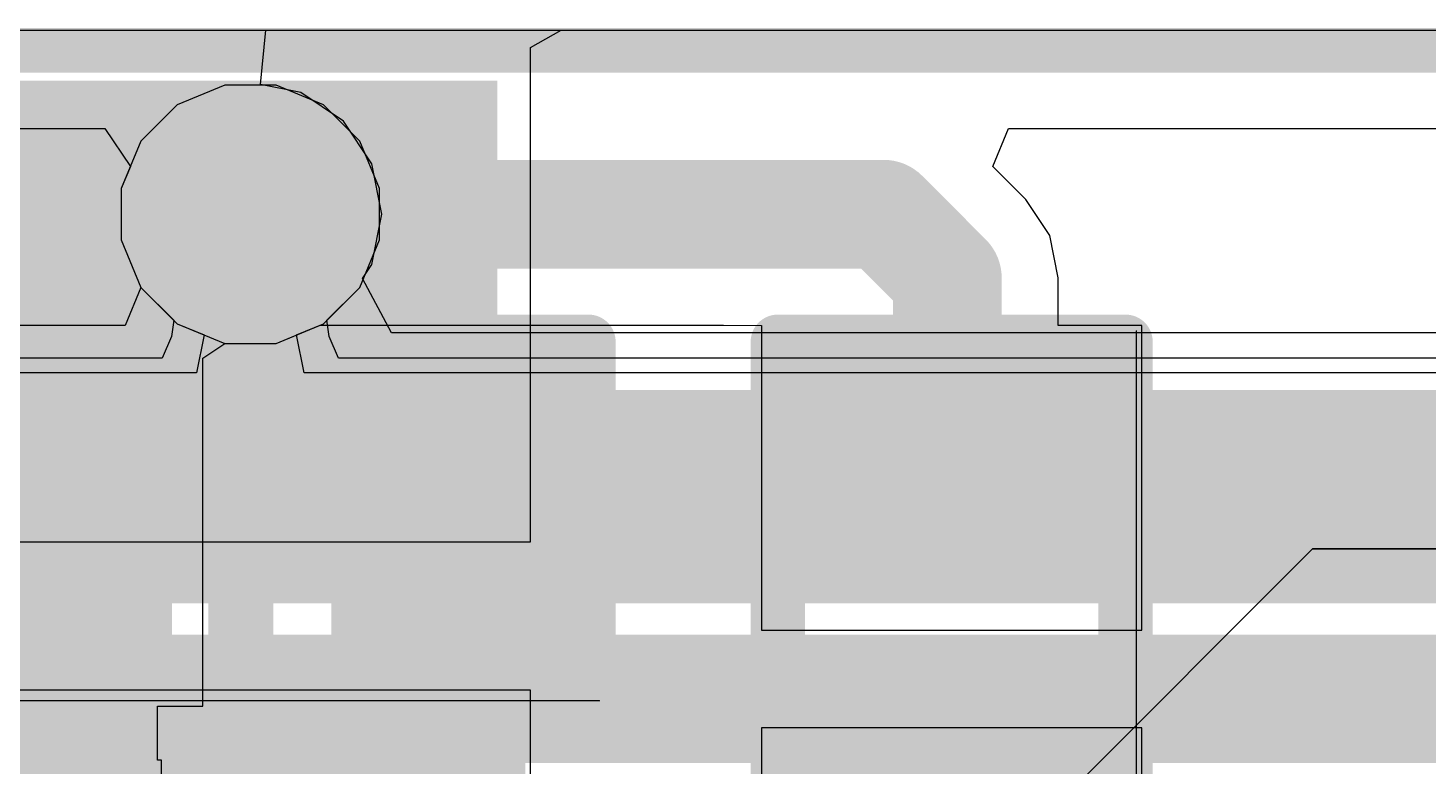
# Model space of a CAD drawing. Header units: inches. Extents: x -6 to 283, y -12 to 154.
# Drawn here: x 50.446 to 53.718, y 18.38 to 20.106 of the extents above; entities that cross this region are included whole.
import ezdxf

# ---------------------------------------------------------------- set-up
doc = ezdxf.new("R2010")
doc.units = ezdxf.units.IN
for name, color, linetype in [('Bottom Layer', 5, 'Continuous'), ('Bottom Overlay', 54, 'Continuous'), ('Bottom Paste', 16, 'Continuous'), ('Bottom Solder', 6, 'Continuous'), ('Drill Drawing', 1, 'Continuous'), ('GND-1', 16, 'Continuous'), ('GND-2', 90, 'Continuous'), ('GND-3', 216, 'Continuous'), ('GND-4', 54, 'Continuous'), ('PWR-1', 156, 'Continuous'), ('PWR-2', 130, 'Continuous'), ('Signal L1', 76, 'Continuous'), ('Signal L2', 6, 'Continuous'), ('Top Layer', 1, 'Continuous'), ('Top Overlay', 2, 'Continuous'), ('Top Paste', 8, 'Continuous'), ('Top Solder', 216, 'Continuous'), ('Via Holes', 16, 'Continuous')]:
    doc.layers.add(name, color=color, linetype=linetype)

# ---------------------------------------------------------------- blocks, each defined once
blk = doc.blocks.new('R___0402_B_111')
at = {"layer": 'Bottom Layer'}
for points in [[(-0.2413, 0.3175), (-0.2413, -0.3175), (-0.6985, -0.3175), (-0.6985, 0.3175)], [(0.6985, 0.3175), (0.6985, -0.3175), (0.2413, -0.3175), (0.2413, 0.3175)]]:
    blk.add_hatch(color=5, dxfattribs=at).paths.add_polyline_path(points)
at = {"layer": 'Bottom Paste'}
for points in [[(-0.2413, 0.3175), (-0.2413, -0.3175), (-0.6985, -0.3175), (-0.6985, 0.3175)], [(0.6985, 0.3175), (0.6985, -0.3175), (0.2413, -0.3175), (0.2413, 0.3175)]]:
    blk.add_hatch(color=16, dxfattribs=at).paths.add_polyline_path(points)
at = {"layer": 'Bottom Solder'}
for points in [[(-0.1863, 0.3725), (-0.1863, -0.3725), (-0.7535, -0.3725), (-0.7535, 0.3725)], [(0.7535, 0.3725), (0.7535, -0.3725), (0.1863, -0.3725), (0.1863, 0.3725)]]:
    blk.add_hatch(color=6, dxfattribs=at).paths.add_polyline_path(points)
at = {"layer": 'Bottom Overlay'}
for points in [[(0.7874, 0.4064, 0.127, 0.127, 0), (-0.7874, 0.4064, 0.127, 0.127, 0)], [(-0.7874, -0.4064, 0.127, 0.127, 0), (-0.7874, 0.4064, 0.127, 0.127, 0)], [(0.7874, -0.4064, 0.127, 0.127, 0), (0.7874, 0.4064, 0.127, 0.127, 0)], [(0.8128, 0.4318, 0.00323, 0.00323, 0), (-0.8128, 0.4318, 0.00323, 0.00323, 0)], [(0.7874, -0.4064, 0.127, 0.127, 0), (-0.7874, -0.4064, 0.127, 0.127, 0)]]:
    blk.add_lwpolyline(points, format="xyseb", dxfattribs=at)
for points in [[(-0.8192, 0.4064, 0.0635, 0.0635, 1), (-0.7557, 0.4064, 0.0635, 0.0635, 1)], [(-0.8192, 0.4064, 0.0635, 0.0635, 1), (-0.7557, 0.4064, 0.0635, 0.0635, 1)], [(0.7556, 0.4064, 0.0635, 0.0635, 1), (0.8191, 0.4064, 0.0635, 0.0635, 1)], [(0.7556, 0.4064, 0.0635, 0.0635, 1), (0.8191, 0.4064, 0.0635, 0.0635, 1)], [(-0.8136, 0.4318, 0.00161, 0.00161, 1), (-0.812, 0.4318, 0.00161, 0.00161, 1)], [(0.812, 0.4318, 0.00161, 0.00161, 1), (0.8136, 0.4318, 0.00161, 0.00161, 1)], [(-0.8191, -0.4064, 0.0635, 0.0635, 1), (-0.7556, -0.4064, 0.0635, 0.0635, 1)], [(-0.8191, -0.4064, 0.0635, 0.0635, 1), (-0.7556, -0.4064, 0.0635, 0.0635, 1)], [(0.7557, -0.4064, 0.0635, 0.0635, 1), (0.8192, -0.4064, 0.0635, 0.0635, 1)], [(0.7557, -0.4064, 0.0635, 0.0635, 1), (0.8192, -0.4064, 0.0635, 0.0635, 1)]]:
    blk.add_lwpolyline(points, format="xyseb", close=True, dxfattribs=at)
blk = doc.blocks.new('R___0402_B_112')
at = {"layer": 'Bottom Layer'}
for points in [[(-0.2413, 0.3175), (-0.2413, -0.3175), (-0.6985, -0.3175), (-0.6985, 0.3175)], [(0.6985, 0.3175), (0.6985, -0.3175), (0.2413, -0.3175), (0.2413, 0.3175)]]:
    blk.add_hatch(color=5, dxfattribs=at).paths.add_polyline_path(points)
at = {"layer": 'Bottom Paste'}
for points in [[(-0.2413, 0.3175), (-0.2413, -0.3175), (-0.6985, -0.3175), (-0.6985, 0.3175)], [(0.6985, 0.3175), (0.6985, -0.3175), (0.2413, -0.3175), (0.2413, 0.3175)]]:
    blk.add_hatch(color=16, dxfattribs=at).paths.add_polyline_path(points)
at = {"layer": 'Bottom Solder'}
for points in [[(-0.1863, 0.3725), (-0.1863, -0.3725), (-0.7535, -0.3725), (-0.7535, 0.3725)], [(0.7535, 0.3725), (0.7535, -0.3725), (0.1863, -0.3725), (0.1863, 0.3725)]]:
    blk.add_hatch(color=6, dxfattribs=at).paths.add_polyline_path(points)
at = {"layer": 'Bottom Overlay'}
for points in [[(-0.7874, -0.4064, 0.127, 0.127, 0), (-0.7874, 0.4064, 0.127, 0.127, 0)], [(0.7874, 0.4064, 0.127, 0.127, 0), (-0.7874, 0.4064, 0.127, 0.127, 0)], [(0.7874, -0.4064, 0.127, 0.127, 0), (0.7874, 0.4064, 0.127, 0.127, 0)], [(0.8128, 0.4318, 0.00323, 0.00323, 0), (-0.8128, 0.4318, 0.00323, 0.00323, 0)], [(0.7874, -0.4064, 0.127, 0.127, 0), (-0.7874, -0.4064, 0.127, 0.127, 0)]]:
    blk.add_lwpolyline(points, format="xyseb", dxfattribs=at)
for points in [[(-0.8191, 0.4064, 0.0635, 0.0635, 1), (-0.7556, 0.4064, 0.0635, 0.0635, 1)], [(-0.8191, 0.4064, 0.0635, 0.0635, 1), (-0.7556, 0.4064, 0.0635, 0.0635, 1)], [(0.7556, 0.4064, 0.0635, 0.0635, 1), (0.8191, 0.4064, 0.0635, 0.0635, 1)], [(0.7556, 0.4064, 0.0635, 0.0635, 1), (0.8191, 0.4064, 0.0635, 0.0635, 1)], [(-0.8136, 0.4318, 0.00161, 0.00161, 1), (-0.812, 0.4318, 0.00161, 0.00161, 1)], [(0.812, 0.4318, 0.00161, 0.00161, 1), (0.8136, 0.4318, 0.00161, 0.00161, 1)], [(-0.8191, -0.4064, 0.0635, 0.0635, 1), (-0.7556, -0.4064, 0.0635, 0.0635, 1)], [(-0.8191, -0.4064, 0.0635, 0.0635, 1), (-0.7556, -0.4064, 0.0635, 0.0635, 1)], [(0.7556, -0.4064, 0.0635, 0.0635, 1), (0.8191, -0.4064, 0.0635, 0.0635, 1)], [(0.7556, -0.4064, 0.0635, 0.0635, 1), (0.8191, -0.4064, 0.0635, 0.0635, 1)]]:
    blk.add_lwpolyline(points, format="xyseb", close=True, dxfattribs=at)
blk = doc.blocks.new('XL_3528SURUBC_179')
at = {"layer": 'Top Layer'}
for points in [[(-2.1499, 0.3001), (-2.1499, 1.2001), (-0.8499, 1.2001), (-0.8499, 0.3001)], [(-2.1501, -1.2001), (-2.1501, -0.3001), (-0.8501, -0.3001), (-0.8501, -1.2001)]]:
    blk.add_hatch(color=1, dxfattribs=at).paths.add_polyline_path(points)
at = {"layer": 'Top Paste'}
for points in [[(-2.1499, 0.3001), (-2.1499, 1.2001), (-0.8499, 1.2001), (-0.8499, 0.3001)], [(-2.1501, -1.2001), (-2.1501, -0.3001), (-0.8501, -0.3001), (-0.8501, -1.2001)]]:
    blk.add_hatch(color=8, dxfattribs=at).paths.add_polyline_path(points)
at = {"layer": 'Top Solder'}
for points in [[(-2.1999, 0.2501), (-2.1999, 1.2501), (-0.7999, 1.2501), (-0.7999, 0.2501)], [(-2.2001, -1.2501), (-2.2001, -0.2501), (-0.8001, -0.2501), (-0.8001, -1.2501)]]:
    blk.add_hatch(color=216, dxfattribs=at).paths.add_polyline_path(points)
at = {"layer": 'Top Overlay'}
blk.add_lwpolyline([(-1.6, 0.1698, 0.152, 0.152, 0), (-1.6, -0.1698, 0.152, 0.152, 0)], format="xyseb", dxfattribs=at)
for points in [[(-1.638, 0.1698, 0.076, 0.076, 1), (-1.562, 0.1698, 0.076, 0.076, 1)], [(-1.638, -0.1698, 0.076, 0.076, 1), (-1.562, -0.1698, 0.076, 0.076, 1)]]:
    blk.add_lwpolyline(points, format="xyseb", close=True, dxfattribs=at)

msp = doc.modelspace()

# ---------------------------------------------------------------- hatches: boundary and pattern name
at = {"layer": 'Bottom Layer'}
h = msp.add_hatch(color=5, dxfattribs=at)
edge = h.paths.add_edge_path()
edge.add_arc((50.9661, 19.6711), 0.2, 0, 360)
at = {"layer": 'GND-1'}
h = msp.add_hatch(color=16, dxfattribs=at)
edge = h.paths.add_edge_path()
edge.add_arc((50.9661, 19.6711), 0.2, 0, 360)
at = {"layer": 'GND-2'}
h = msp.add_hatch(color=90, dxfattribs=at)
edge = h.paths.add_edge_path()
edge.add_arc((50.9661, 19.6711), 0.2, 0, 360)
at = {"layer": 'GND-3'}
h = msp.add_hatch(color=216, dxfattribs=at)
edge = h.paths.add_edge_path()
edge.add_arc((50.9661, 19.6711), 0.2, 0, 360)
at = {"layer": 'GND-4'}
h = msp.add_hatch(color=54, dxfattribs=at)
edge = h.paths.add_edge_path()
edge.add_arc((50.9661, 19.6711), 0.2, 0, 360)
at = {"layer": 'PWR-1'}
h = msp.add_hatch(color=156, dxfattribs=at)
edge = h.paths.add_edge_path()
edge.add_arc((50.9661, 19.6711), 0.2, 0, 360)
at = {"layer": 'PWR-2'}
h = msp.add_hatch(color=130, dxfattribs=at)
edge = h.paths.add_edge_path()
edge.add_arc((50.9661, 19.6711), 0.2, 0, 360)
at = {"layer": 'Signal L1'}
h = msp.add_hatch(color=76, dxfattribs=at)
edge = h.paths.add_edge_path()
edge.add_arc((50.9661, 19.6711), 0.2, 0, 360)
at = {"layer": 'Signal L2'}
h = msp.add_hatch(color=6, dxfattribs=at)
edge = h.paths.add_edge_path()
edge.add_arc((50.9661, 19.6711), 0.2, 0, 360)
at = {"layer": 'Top Layer'}
h = msp.add_hatch(color=1, dxfattribs=at)
edge = h.paths.add_edge_path()
edge.add_arc((50.9661, 19.6711), 0.2, 0, 360)
at = {"layer": 'Via Holes'}
h = msp.add_hatch(color=7, dxfattribs=at)
edge = h.paths.add_edge_path()
edge.add_arc((50.9661, 19.6711), 0.1, 0, 360)

# ---------------------------------------------------------------- linework, layer by layer
at = {"layer": 'Bottom Layer'}
for p, q in [((48.9534, 19.8712), (50.6263, 19.8712)), ((50.6263, 19.8712), (50.6857, 19.7823)), ((52.7014, 19.7823), (52.7382, 19.8712)), ((52.7382, 19.8712), (59.4311, 19.8712)), ((50.6857, 19.7823), (50.6645, 19.7311)), ((52.7783, 19.7054), (52.7014, 19.7823)), ((50.6645, 19.7311), (50.6645, 19.6111)), ((52.8344, 19.6214), (52.7783, 19.7054)), ((50.6645, 19.6111), (50.7104, 19.5002)), ((52.8541, 19.5223), (52.8344, 19.6214)), ((52.8541, 19.4114), (52.8541, 19.5223)), ((50.7104, 19.5002), (50.6735, 19.4114)), ((50.6735, 19.4114), (50.1435, 19.4114)), ((51.0261, 19.3695), (51.129, 19.4121)), ((51.129, 19.4121), (52.0722, 19.4121)), ((52.0722, 19.4121), (52.1608, 19.4114)), ((52.1608, 19.4114), (52.1608, 18.7002)), ((53.0498, 19.4114), (52.8541, 19.4114)), ((53.0498, 18.7002), (53.0498, 19.4114)), ((50.8547, 19.3351), (50.9061, 19.3695)), ((50.9061, 19.3695), (51.0261, 19.3695)), ((50.8547, 18.5224), (50.8547, 19.3351)), ((52.1608, 18.7002), (53.0498, 18.7002)), ((50.7494, 18.3967), (50.7494, 18.5224)), ((50.7494, 18.5224), (50.8547, 18.5224)), ((53.0498, 18.4716), (52.1608, 18.4716)), ((52.1608, 18.4716), (52.1608, 17.7604)), ((53.0498, 17.7604), (53.0498, 18.4716)), ((50.7587, 18.3967), (50.7494, 18.3967)), ((50.7587, 17.5465), (50.7587, 18.3967))]:
    msp.add_line(p, q, dxfattribs=at)
for points in [[(46.0809, 20.0538, 0.1041, 0.1041, 0), (59.5067, 20.0538, 0.1041, 0.1041, 0)], [(50.9661, 19.6711, 0.254, 0.254, 0), (52.4464, 19.6711, 0.254, 0.254, 0)], [(52.4464, 19.6711, 0.254, 0.254, 0), (52.5952, 19.5223, 0.254, 0.254, 0)], [(52.5952, 19.1574, 0.254, 0.254, 0), (52.5952, 19.5223, 0.254, 0.254, 0)], [(52.5952, 19.1574, 0.254, 0.254, 0), (52.6053, 19.1473, 0.254, 0.254, 0)], [(52.6053, 19.0558, 0.254, 0.254, 0), (52.6053, 19.1473, 0.254, 0.254, 0)], [(50.4904, 18.9581, 0.254, 0.254, 0), (50.4991, 18.9669, 0.254, 0.254, 0)], [(50.4904, 17.9284, 0.254, 0.254, 0), (50.4904, 18.9581, 0.254, 0.254, 0)], [(51.4389, 18.9669, 0.254, 0.254, 0), (51.4817, 18.9241, 0.254, 0.254, 0)], [(51.4817, 17.9197, 0.254, 0.254, 0), (51.4817, 18.9241, 0.254, 0.254, 0)]]:
    msp.add_lwpolyline(points, format="xyseb", dxfattribs=at)
for points in [[(50.9026, 19.6711, 0.127, 0.127, 1), (51.0296, 19.6711, 0.127, 0.127, 1)], [(52.3829, 19.6711, 0.127, 0.127, 1), (52.5099, 19.6711, 0.127, 0.127, 1)], [(52.3829, 19.6711, 0.127, 0.127, 1), (52.5099, 19.6711, 0.127, 0.127, 1)], [(52.5317, 19.5223, 0.127, 0.127, 1), (52.6587, 19.5223, 0.127, 0.127, 1)], [(52.5317, 19.5223, 0.127, 0.127, 1), (52.6587, 19.5223, 0.127, 0.127, 1)], [(52.5317, 19.1574, 0.127, 0.127, 1), (52.6587, 19.1574, 0.127, 0.127, 1)], [(52.5317, 19.1574, 0.127, 0.127, 1), (52.6587, 19.1574, 0.127, 0.127, 1)], [(52.5418, 19.1473, 0.127, 0.127, 1), (52.6688, 19.1473, 0.127, 0.127, 1)], [(52.5418, 19.1473, 0.127, 0.127, 1), (52.6688, 19.1473, 0.127, 0.127, 1)], [(52.5418, 19.0558, 0.127, 0.127, 1), (52.6688, 19.0558, 0.127, 0.127, 1)], [(50.4269, 18.9581, 0.127, 0.127, 1), (50.5539, 18.9581, 0.127, 0.127, 1)], [(50.4269, 18.9581, 0.127, 0.127, 1), (50.5539, 18.9581, 0.127, 0.127, 1)], [(50.4356, 18.9669, 0.127, 0.127, 1), (50.5626, 18.9669, 0.127, 0.127, 1)], [(51.3754, 18.9669, 0.127, 0.127, 1), (51.5024, 18.9669, 0.127, 0.127, 1)], [(51.4182, 18.9241, 0.127, 0.127, 1), (51.5452, 18.9241, 0.127, 0.127, 1)], [(51.4182, 18.9241, 0.127, 0.127, 1), (51.5452, 18.9241, 0.127, 0.127, 1)]]:
    msp.add_lwpolyline(points, format="xyseb", close=True, dxfattribs=at)
at = {"layer": 'Drill Drawing'}
for points in [[(50.7121, 19.9251, 0.0508, 0.0508, 0), (51.2201, 19.9251, 0.0508, 0.0508, 0)], [(50.7121, 19.4171, 0.0508, 0.0508, 0), (50.7121, 19.9251, 0.0508, 0.0508, 0)], [(51.2201, 19.4171, 0.0508, 0.0508, 0), (51.2201, 19.9251, 0.0508, 0.0508, 0)], [(50.7121, 19.4171, 0.0508, 0.0508, 0), (51.2201, 19.4171, 0.0508, 0.0508, 0)]]:
    msp.add_lwpolyline(points, format="xyseb", dxfattribs=at)
for points in [[(50.6994, 19.9251, 0.0254, 0.0254, 1), (50.7248, 19.9251, 0.0254, 0.0254, 1)], [(50.6994, 19.9251, 0.0254, 0.0254, 1), (50.7248, 19.9251, 0.0254, 0.0254, 1)], [(51.2074, 19.9251, 0.0254, 0.0254, 1), (51.2328, 19.9251, 0.0254, 0.0254, 1)], [(51.2074, 19.9251, 0.0254, 0.0254, 1), (51.2328, 19.9251, 0.0254, 0.0254, 1)], [(50.6994, 19.4171, 0.0254, 0.0254, 1), (50.7248, 19.4171, 0.0254, 0.0254, 1)], [(50.6994, 19.4171, 0.0254, 0.0254, 1), (50.7248, 19.4171, 0.0254, 0.0254, 1)], [(51.2074, 19.4171, 0.0254, 0.0254, 1), (51.2328, 19.4171, 0.0254, 0.0254, 1)], [(51.2074, 19.4171, 0.0254, 0.0254, 1), (51.2328, 19.4171, 0.0254, 0.0254, 1)]]:
    msp.add_lwpolyline(points, format="xyseb", close=True, dxfattribs=at)
at = {"layer": 'GND-1'}
for p, q in [((12.0364, 20.1009), (75.5508, 20.1009)), ((50.9061, 19.9727), (50.7952, 19.9267)), ((51.0261, 19.9727), (50.9061, 19.9727)), ((51.1369, 19.9267), (51.0261, 19.9727)), ((50.7952, 19.9267), (50.7104, 19.8419)), ((51.2218, 19.8419), (51.1369, 19.9267)), ((50.7104, 19.8419), (50.6645, 19.7311)), ((51.2677, 19.7311), (51.2218, 19.8419)), ((50.6645, 19.7311), (50.6645, 19.6111)), ((51.2677, 19.6111), (51.2677, 19.7311)), ((50.6645, 19.6111), (50.7104, 19.5002)), ((51.2218, 19.5002), (51.2677, 19.6111)), ((50.7104, 19.5002), (50.7952, 19.4154)), ((51.1369, 19.4154), (51.2218, 19.5002)), ((50.7952, 19.4154), (50.9061, 19.3695)), ((51.0261, 19.3695), (51.1369, 19.4154)), ((50.9061, 19.3695), (51.0261, 19.3695))]:
    msp.add_line(p, q, dxfattribs=at)
at = {"layer": 'GND-2'}
for p, q in [((12.0364, 20.1009), (75.5508, 20.1009)), ((50.9061, 19.9727), (50.7952, 19.9267)), ((51.0261, 19.9727), (50.9061, 19.9727)), ((51.1369, 19.9267), (51.0261, 19.9727)), ((50.7952, 19.9267), (50.7104, 19.8419)), ((51.2218, 19.8419), (51.1369, 19.9267)), ((50.7104, 19.8419), (50.6645, 19.7311)), ((51.2677, 19.7311), (51.2218, 19.8419)), ((50.6645, 19.7311), (50.6645, 19.6111)), ((51.2677, 19.6111), (51.2677, 19.7311)), ((50.6645, 19.6111), (50.7104, 19.5002)), ((51.2218, 19.5002), (51.2677, 19.6111)), ((50.7104, 19.5002), (50.7952, 19.4154)), ((51.1369, 19.4154), (51.2218, 19.5002)), ((50.7952, 19.4154), (50.9061, 19.3695)), ((51.0261, 19.3695), (51.1369, 19.4154)), ((50.9061, 19.3695), (51.0261, 19.3695))]:
    msp.add_line(p, q, dxfattribs=at)
at = {"layer": 'GND-3'}
for p, q in [((12.0364, 20.1009), (75.5508, 20.1009)), ((50.9061, 19.9727), (50.7952, 19.9267)), ((51.0261, 19.9727), (50.9061, 19.9727)), ((51.1369, 19.9267), (51.0261, 19.9727)), ((50.7952, 19.9267), (50.7104, 19.8419)), ((51.2218, 19.8419), (51.1369, 19.9267)), ((50.7104, 19.8419), (50.6645, 19.7311)), ((51.2677, 19.7311), (51.2218, 19.8419)), ((50.6645, 19.7311), (50.6645, 19.6111)), ((51.2677, 19.6111), (51.2677, 19.7311)), ((50.6645, 19.6111), (50.7104, 19.5002)), ((51.2218, 19.5002), (51.2677, 19.6111)), ((50.7104, 19.5002), (50.7952, 19.4154)), ((51.1369, 19.4154), (51.2218, 19.5002)), ((50.7952, 19.4154), (50.9061, 19.3695)), ((51.0261, 19.3695), (51.1369, 19.4154)), ((50.9061, 19.3695), (51.0261, 19.3695))]:
    msp.add_line(p, q, dxfattribs=at)
at = {"layer": 'GND-4'}
for p, q in [((12.0364, 20.1009), (75.5508, 20.1009)), ((50.9061, 19.9727), (50.7952, 19.9267)), ((51.0261, 19.9727), (50.9061, 19.9727)), ((51.1369, 19.9267), (51.0261, 19.9727)), ((50.7952, 19.9267), (50.7104, 19.8419)), ((51.2218, 19.8419), (51.1369, 19.9267)), ((50.7104, 19.8419), (50.6645, 19.7311)), ((51.2677, 19.7311), (51.2218, 19.8419)), ((50.6645, 19.7311), (50.6645, 19.6111)), ((51.2677, 19.6111), (51.2677, 19.7311)), ((50.6645, 19.6111), (50.7104, 19.5002)), ((51.2218, 19.5002), (51.2677, 19.6111)), ((50.7104, 19.5002), (50.7952, 19.4154)), ((51.1369, 19.4154), (51.2218, 19.5002)), ((50.7952, 19.4154), (50.9061, 19.3695)), ((51.0261, 19.3695), (51.1369, 19.4154)), ((50.9061, 19.3695), (51.0261, 19.3695))]:
    msp.add_line(p, q, dxfattribs=at)
at = {"layer": 'PWR-1'}
msp.add_lwpolyline([(42.422, 18.5622, 0.254, 0.254, 0), (57.4053, 18.5622, 0.254, 0.254, 0)], format="xyseb", dxfattribs=at)
at = {"layer": 'PWR-2'}
for p, q in [((50.9895, 19.9739), (51.002, 20.1009)), ((51.002, 20.1009), (62.1563, 20.1009)), ((51.0838, 19.9552), (50.9895, 19.9739)), ((51.1835, 19.8885), (51.0838, 19.9552)), ((51.2502, 19.7887), (51.1835, 19.8885)), ((51.2736, 19.6711), (51.2502, 19.7887)), ((51.2502, 19.5534), (51.2736, 19.6711)), ((51.2284, 19.5208), (51.2502, 19.5534)), ((51.2963, 19.3938), (51.2284, 19.5208)), ((55.3364, 19.3938), (51.2963, 19.3938))]:
    msp.add_line(p, q, dxfattribs=at)
for points in [[(43.0079, 19.0701, 0.381, 0.381, 0), (55.3364, 19.0701, 0.381, 0.381, 0)], [(38.7503, 18.5166, 0.254, 0.254, 0), (55.1182, 18.5166, 0.254, 0.254, 0)]]:
    msp.add_lwpolyline(points, format="xyseb", dxfattribs=at)
at = {"layer": 'Signal L1'}
for p, q in [((38.3844, 20.1009), (75.5508, 20.1009)), ((50.9061, 19.9727), (50.7952, 19.9267)), ((51.0261, 19.9727), (50.9061, 19.9727)), ((51.1369, 19.9267), (51.0261, 19.9727)), ((50.7952, 19.9267), (50.7104, 19.8419)), ((51.2218, 19.8419), (51.1369, 19.9267)), ((50.7104, 19.8419), (50.6645, 19.7311)), ((51.2677, 19.7311), (51.2218, 19.8419)), ((50.6645, 19.7311), (50.6645, 19.6111)), ((51.2677, 19.6111), (51.2677, 19.7311)), ((50.6645, 19.6111), (50.7104, 19.5002)), ((51.2218, 19.5002), (51.2677, 19.6111)), ((50.7104, 19.5002), (50.7871, 19.4236)), ((51.1451, 19.4236), (51.2218, 19.5002)), ((50.7871, 19.4236), (50.7821, 19.3854)), ((51.1501, 19.3854), (51.1451, 19.4236)), ((50.7821, 19.3854), (50.7598, 19.3347)), ((51.1724, 19.3347), (51.1501, 19.3854)), ((50.7598, 19.3347), (42.6132, 19.3347)), ((55.5318, 19.3347), (51.1724, 19.3347))]:
    msp.add_line(p, q, dxfattribs=at)
for points in [[(39.2362, 19.1521, 0.1041, 0.1041, 0), (55.6074, 19.1521, 0.1041, 0.1041, 0)], [(37.2326, 18.8263, 0.127, 0.127, 0), (57.9629, 18.8263, 0.127, 0.127, 0)], [(37.556, 18.4951, 0.127, 0.127, 0), (57.8176, 18.4951, 0.127, 0.127, 0)]]:
    msp.add_lwpolyline(points, format="xyseb", dxfattribs=at)
at = {"layer": 'Signal L2'}
for p, q in [((12.0364, 20.1009), (75.5508, 20.1009)), ((50.9061, 19.9727), (50.7952, 19.9267)), ((51.0261, 19.9727), (50.9061, 19.9727)), ((51.1369, 19.9267), (51.0261, 19.9727)), ((50.7952, 19.9267), (50.7104, 19.8419)), ((51.2218, 19.8419), (51.1369, 19.9267)), ((50.7104, 19.8419), (50.6645, 19.7311)), ((51.2677, 19.7311), (51.2218, 19.8419)), ((50.6645, 19.7311), (50.6645, 19.6111)), ((51.2677, 19.6111), (51.2677, 19.7311)), ((50.6645, 19.6111), (50.7104, 19.5002)), ((51.2218, 19.5002), (51.2677, 19.6111)), ((50.7104, 19.5002), (50.7952, 19.4154)), ((51.1369, 19.4154), (51.2218, 19.5002)), ((50.7952, 19.4154), (50.8583, 19.3893)), ((51.0739, 19.3893), (51.1369, 19.4154)), ((50.8583, 19.3893), (50.8406, 19.3004)), ((51.0916, 19.3004), (51.0739, 19.3893)), ((50.8406, 19.3004), (42.5324, 19.3004)), ((76.181, 19.3004), (51.0916, 19.3004))]:
    msp.add_line(p, q, dxfattribs=at)
for points in [[(36.9391, 19.1061, 0.127, 0.127, 0), (76.181, 19.1061, 0.127, 0.127, 0)], [(35.2349, 18.8346, 0.127, 0.127, 0), (76.1879, 18.8346, 0.127, 0.127, 0)]]:
    msp.add_lwpolyline(points, format="xyseb", dxfattribs=at)
at = {"layer": 'Top Layer'}
for p, q in [((51.6207, 20.0603), (51.6928, 20.1009)), ((51.6928, 20.1009), (75.5508, 20.1009)), ((51.6207, 20.012), (51.6207, 20.0603)), ((51.6207, 18.9063), (51.6207, 20.012)), ((42.6407, 8.082), (53.4484, 18.8896)), ((50.0667, 18.9063), (51.6207, 18.9063)), ((53.4484, 18.8896), (51.1455, 16.5868)), ((53.4484, 18.8896), (56.2413, 18.8896)), ((55.8707, 18.8896), (53.4484, 18.8896)), ((51.6205, 18.5601), (50.0665, 18.5601)), ((51.6205, 17.4061), (51.6205, 18.5601))]:
    msp.add_line(p, q, dxfattribs=at)
msp.add_lwpolyline([(50.8391, 19.4879, 0.254, 0.254, 0), (50.8437, 19.4833, 0.254, 0.254, 0)], format="xyseb", dxfattribs=at)
for points in [[(50.7756, 19.4879, 0.127, 0.127, 1), (50.9026, 19.4879, 0.127, 0.127, 1)], [(50.7802, 19.4833, 0.127, 0.127, 1), (50.9072, 19.4833, 0.127, 0.127, 1)]]:
    msp.add_lwpolyline(points, format="xyseb", close=True, dxfattribs=at)

# ---------------------------------------------------------------- block references
for name, p, rotation in [('XL_3528SURUBC_179', (49.3436, 18.7332), 180), ('R___0402_B_111', (50.969, 18.9669), 180), ('R___0402_B_112', (52.6053, 18.5859), 270)]:
    msp.add_blockref(name, p, dxfattribs=dict(rotation=rotation))

doc.saveas('drawing.dxf')
